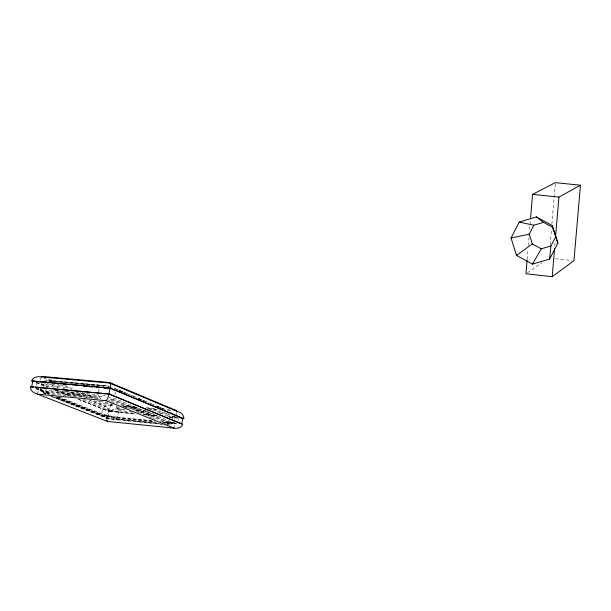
<?xml version="1.0" encoding="UTF-8"?>
<svg xmlns="http://www.w3.org/2000/svg" width="611" height="611" viewBox="0 0 611 611"><rect width="100%" height="100%" fill="white"/><g stroke="black" fill="none" stroke-linecap="round" stroke-linejoin="round"><path stroke-width="0.46" stroke-dasharray="3.06 2.29" d="M50.789 396.272L105.986 417.893C108.903 418.818 111.981 419.795 115.074 419.383C119.779 417.114 119.955 408.224 114.868 405.941M168.735 413.846L169.369 416.664L173.379 416.809L174.769 416.267L174.227 419.054M527.156 259.614L528.011 249.25M528.316 245.485L528.943 237.946M529.645 229.438L529.958 225.65M530.035 224.703L530.432 219.96M106.749 419.337L107.085 416.702L108.712 415.976L110.973 416.198L111.645 417.634L115.823 419.07L159.181 423.385M550.144 244.797L551.412 229.728M551.886 224.084L555.3 183.59M554.826 245.538L555.147 241.757M41.105 388.634L41.777 390.124L46.092 391.605L98.799 396.577L103.687 395.943L104.977 394.614M124.461 409.553L115.807 408.866L112.814 409.721L112.08 410.729L109.82 410.508L108.353 409.928L108.231 408.728L106.665 406.888L90.512 400.251M172.409 418.909L173.142 415.182M173.906 428.105L174.807 423.469M176.434 415.121L176.976 412.341M178.427 420.383L178.786 418.527M167.086 423.973L167.872 423.209L168.644 420.36M107.605 421.453L108.712 415.976L107.246 415.396L106.367 416.496L103.312 416.381L54.196 397.119M111.271 404.276L109.82 410.508L108.185 411.256L78.338 399.388M115.013 394.668L115.517 392.17M98.424 391.911L99.104 388.581M109.27 418.871L104.183 417.046L102.144 414.961C100.83 406.934 106.589 404.306 113.333 405.169L104.496 401.603M152.529 421.101L107.284 416.61L108.391 411.165L78.514 399.281M151.482 420.551L108.101 416.251L109.209 410.791L80.377 399.311M36.217 385.289L36.736 382.822M37.554 394.164L38.76 388.413M40.486 380.21L41.181 376.934M44.557 393.683L42.48 391.521L43.068 387.114M43.244 386.297L44.145 383.586M45.871 386.183L46.215 384.54M111.645 417.634L111.278 417.313M40.486 388.787L40.502 390.376L43.572 393.224M40.502 390.376L40.387 389.054M173.577 421.957L172.722 423.079L169.774 422.98L112.134 399.479L109.331 397.173M108.017 408.347L108.231 408.728M167.422 424.156L171.424 423.568L172.653 422.308L174.99 422.537M112.821 405.23L110.461 405.437L108.185 411.256L134.649 413.846M108.766 400.48L112.73 399.227L113.936 398.265L171.508 421.819L170.347 422.736L166.513 423.919L163.885 422.858M113.822 418.718L113.241 418.52M103.137 386.114L103.748 386.32L101.006 385.755L103.29 385.304L109.209 386.366M527.522 272.697L542.117 262.707M171.424 423.568L171.912 423.331M172.722 423.079L173.089 422.858L171.485 423.958L166.65 424.714M110.767 398.746L110.385 398.433M106.665 406.888L107.032 407.178M103.687 395.943L104.191 395.699M112.814 409.721L113.287 409.485M47.91 381.096L50.675 380.5L104.939 385.518L109.17 386.442M171.08 423.339L171.485 423.362M168.835 424.194L169.484 424.118M43.58 381.57L48.33 380.936L100.067 385.671M46.192 380.905L45.542 380.989M44.496 381.02L50.675 380.5L54.104 381.256L106.635 386.06M173.364 422.186L168.277 422.209M49.17 381.394L54.104 381.256M43.427 391.048L44.015 391.246M49.155 380.63L101.808 385.442M50.728 381.356L56.372 381.867M57.319 381.951L64.842 382.646M68.608 382.99L73.312 383.418M74.252 383.502L81.775 384.197M82.722 384.281L90.245 384.968M91.184 385.052L97.775 385.656M39.975 382.669L42.312 382.883M45.794 391.162L98.508 396.127L100.563 398.7L47.902 393.705L45.344 389.856L98.073 394.805L98.508 396.127M46.665 392.476L99.364 397.456M120.695 405.177L135.787 406.628M146.159 407.621L154.644 408.431M166.902 409.607L169.728 409.882M122.773 406.078L137.887 407.529M147.327 408.438L157.714 409.439M123.223 406.231L138.369 407.69M148.771 408.69L158.234 409.599M167.697 410.508L172.432 410.966M124.3 406.85L139.4 408.301M148.832 409.21L160.158 410.302M116.235 406.941L120.008 407.3M128.493 408.125L143.577 409.576M153.01 410.485L161.495 411.302M117.35 408.095L121.115 408.461M132.427 409.553L147.503 411.012M156.928 411.921L167.292 412.921M134.825 410.554L149.894 412.02M159.318 412.929L166.849 413.662M118.129 409.324L124.728 409.966M136.024 411.066L151.093 412.524M160.517 413.441L168.987 414.266M118.534 410.554L131.716 411.837M140.186 412.662L155.255 414.136M164.672 415.052L169.377 415.511M173.738 416.748L176.075 416.977M109.209 410.791L134.657 413.273M143.142 414.105L158.226 415.579M167.658 416.496L178.97 417.603M108.391 411.165L134.771 413.739M143.249 414.571L158.325 416.045M169.637 417.153L179.054 418.069M145.991 414.953L158.272 416.152M169.614 417.26L179.061 418.184M159.967 421.391L177.014 423.079M162.893 422.132L176.09 423.438M152.46 421.208L107.085 416.702L56.96 397.005M162.854 422.239L176.09 423.553M116.999 418.153L155.622 421.995M164.099 422.835L167.872 423.209M116.205 418.909L157.669 423.041M161.587 424.003L106.933 418.222M163.145 424.477L112.149 419.39L54.654 396.982M555.491 258.697L572.095 260.538M118.519 411.699L110.163 410.355L103.152 408.385M117.419 417.176L109.056 415.824L102.037 413.868M103.29 385.304L104.939 385.518M101.663 396.539L100.998 396.615M115.174 408.942L115.807 408.866M105.894 388.718L108.216 389.176M106.696 416.328L106.367 416.496M105.084 416.771L104.672 416.748M43.221 392.644L46.726 394.026M54.623 397.119L102.869 416.045M46.299 394.026L42.251 392.27L40.525 390.314M51.309 396.249L108.162 418.535M36.53 388.077L52.034 394.179M59.534 397.135L108.101 416.251M36.011 388.588L50.087 394.126M58.007 397.242L107.284 416.61M35.858 388.711L49.926 394.24M42.48 391.521L48.62 393.935M56.518 397.035L102.144 414.961M36.912 382.005L50.133 387.267M57.602 390.246L73.366 396.524M36.339 382.509L47.765 387.053M55.67 390.2L71.487 396.486M36.194 382.639L47.605 387.175M55.509 390.314L70.433 396.249M45.894 384.281L55.525 388.13M62.536 390.925L76.543 396.516M83.547 399.311L103.687 407.346M52.279 383.998L64.514 388.901M71.51 391.712L87.243 398.021M94.239 400.831L106.474 405.742M50.27 384.136L59.893 387.993M69.517 391.842L82.638 397.097M47.07 383.341L58.45 387.893M66.324 391.04L81.194 396.997M89.069 400.144L104.825 406.445M48.536 378.942L55.876 381.974M64.713 385.541L75.038 389.642M82.111 392.499L97.424 398.746M43.832 378.003L53.539 381.921M60.604 384.77L72.083 389.39M79.904 392.59L95.033 398.647M100.257 400.801L110.927 405.047M57.9 384.907L67.508 388.764M77.108 392.629L90.207 397.898M98.066 401.06L108.544 405.269M111.393 401.542L117.518 404.031M124.514 406.873L128.89 408.644M137.643 412.196L142.012 413.975M149.015 416.817L151.635 417.886M152.513 418.237L155.141 419.306M110.965 399.984L168.644 423.454M112.73 399.227L170.347 422.736M114.967 388.55L129.792 394.737M133.274 396.188L148.099 402.366M151.589 403.825L164.665 409.278M116.884 389.428L111.477 387.099M117.755 389.795L129.944 394.882M130.823 395.241L135.176 397.058M139.529 398.876L148.244 402.504M149.115 402.87L153.468 404.688M157.821 406.506L164.794 409.408M119.649 390.811L125.759 393.354M137.979 398.448L144.089 400.992M156.309 406.086L158.929 407.178M159.799 407.545L162.419 408.637M119.55 390.849L123.903 392.667M137.834 398.471L142.187 400.289M42.38 390.376L40.334 389.184L41.54 383.456L43.587 384.663M170.889 411.951L171.729 412.372M47.902 393.705L49.422 394.767"/><path stroke-width="0.92" d="M30.588 386.641C30.038 390.643 34.071 393.415 37.554 394.164L107.605 421.453L173.906 428.105C177.19 428.838 181.742 427.914 182.712 424.21L109.155 393.973L30.588 386.641L32.406 387.03M527.072 260.561L525.987 273.743L552.191 276.714L573.943 260.744L580.45 185.209L555.376 182.651L532.54 194.374L530.508 219.013M552.191 276.714L554.589 248.371M580.45 185.209L558.928 197.116L555.544 237.03L550.893 245.981L549.579 259.079L532.441 264.128L516.509 255.398L511.048 238.015L519.235 222.076L536.359 216.92L552.397 225.635L557.874 243.132L549.579 259.079M177.816 411.623C180.94 412.41 184.247 415.121 183.789 418.65L110.347 388.107L110.706 385.297L110.186 383.12L41.181 376.934C37.729 376.17 32.918 377.018 31.803 380.89L33.559 381.592M110.125 388.214L182.826 418.443L181.75 423.996L108.934 394.08L110.125 388.214L32.826 381.111L31.612 386.862L33.498 387.038M109.155 393.973L107.796 398.38L106.207 400.694L37.554 394.164M550.893 245.981L541.277 248.837L532.318 243.949L529.256 234.181L533.869 225.23L543.492 222.343L552.481 227.231L557.874 243.132M532.441 264.128L541.277 248.837M516.509 255.398L532.318 243.949M41.181 376.934L42.35 376.445L109.697 382.532L176.327 410.516L177.159 411.417L109.774 383.15L109.697 382.532M511.048 238.015L529.256 234.181M107.605 421.453L106.78 420.353M110.347 388.107L31.803 380.89L33.62 381.287M43.931 382.646L45.688 382.814M56.915 383.845L58.801 384.021M63.506 384.449L65.392 384.625M83.883 386.328L85.761 386.496M90.459 386.931L92.337 387.107M97.034 387.534L98.913 387.71M103.809 388.161L105.619 388.329M35.385 387.214L108.934 394.08M181.902 418.466L183.789 418.65L180.36 417.901M532.54 194.374L558.928 197.116M519.235 222.076L533.869 225.23M106.207 400.694L173.906 428.105M536.359 216.92L543.492 222.343M552.397 225.635L552.481 227.231"/></g></svg>
